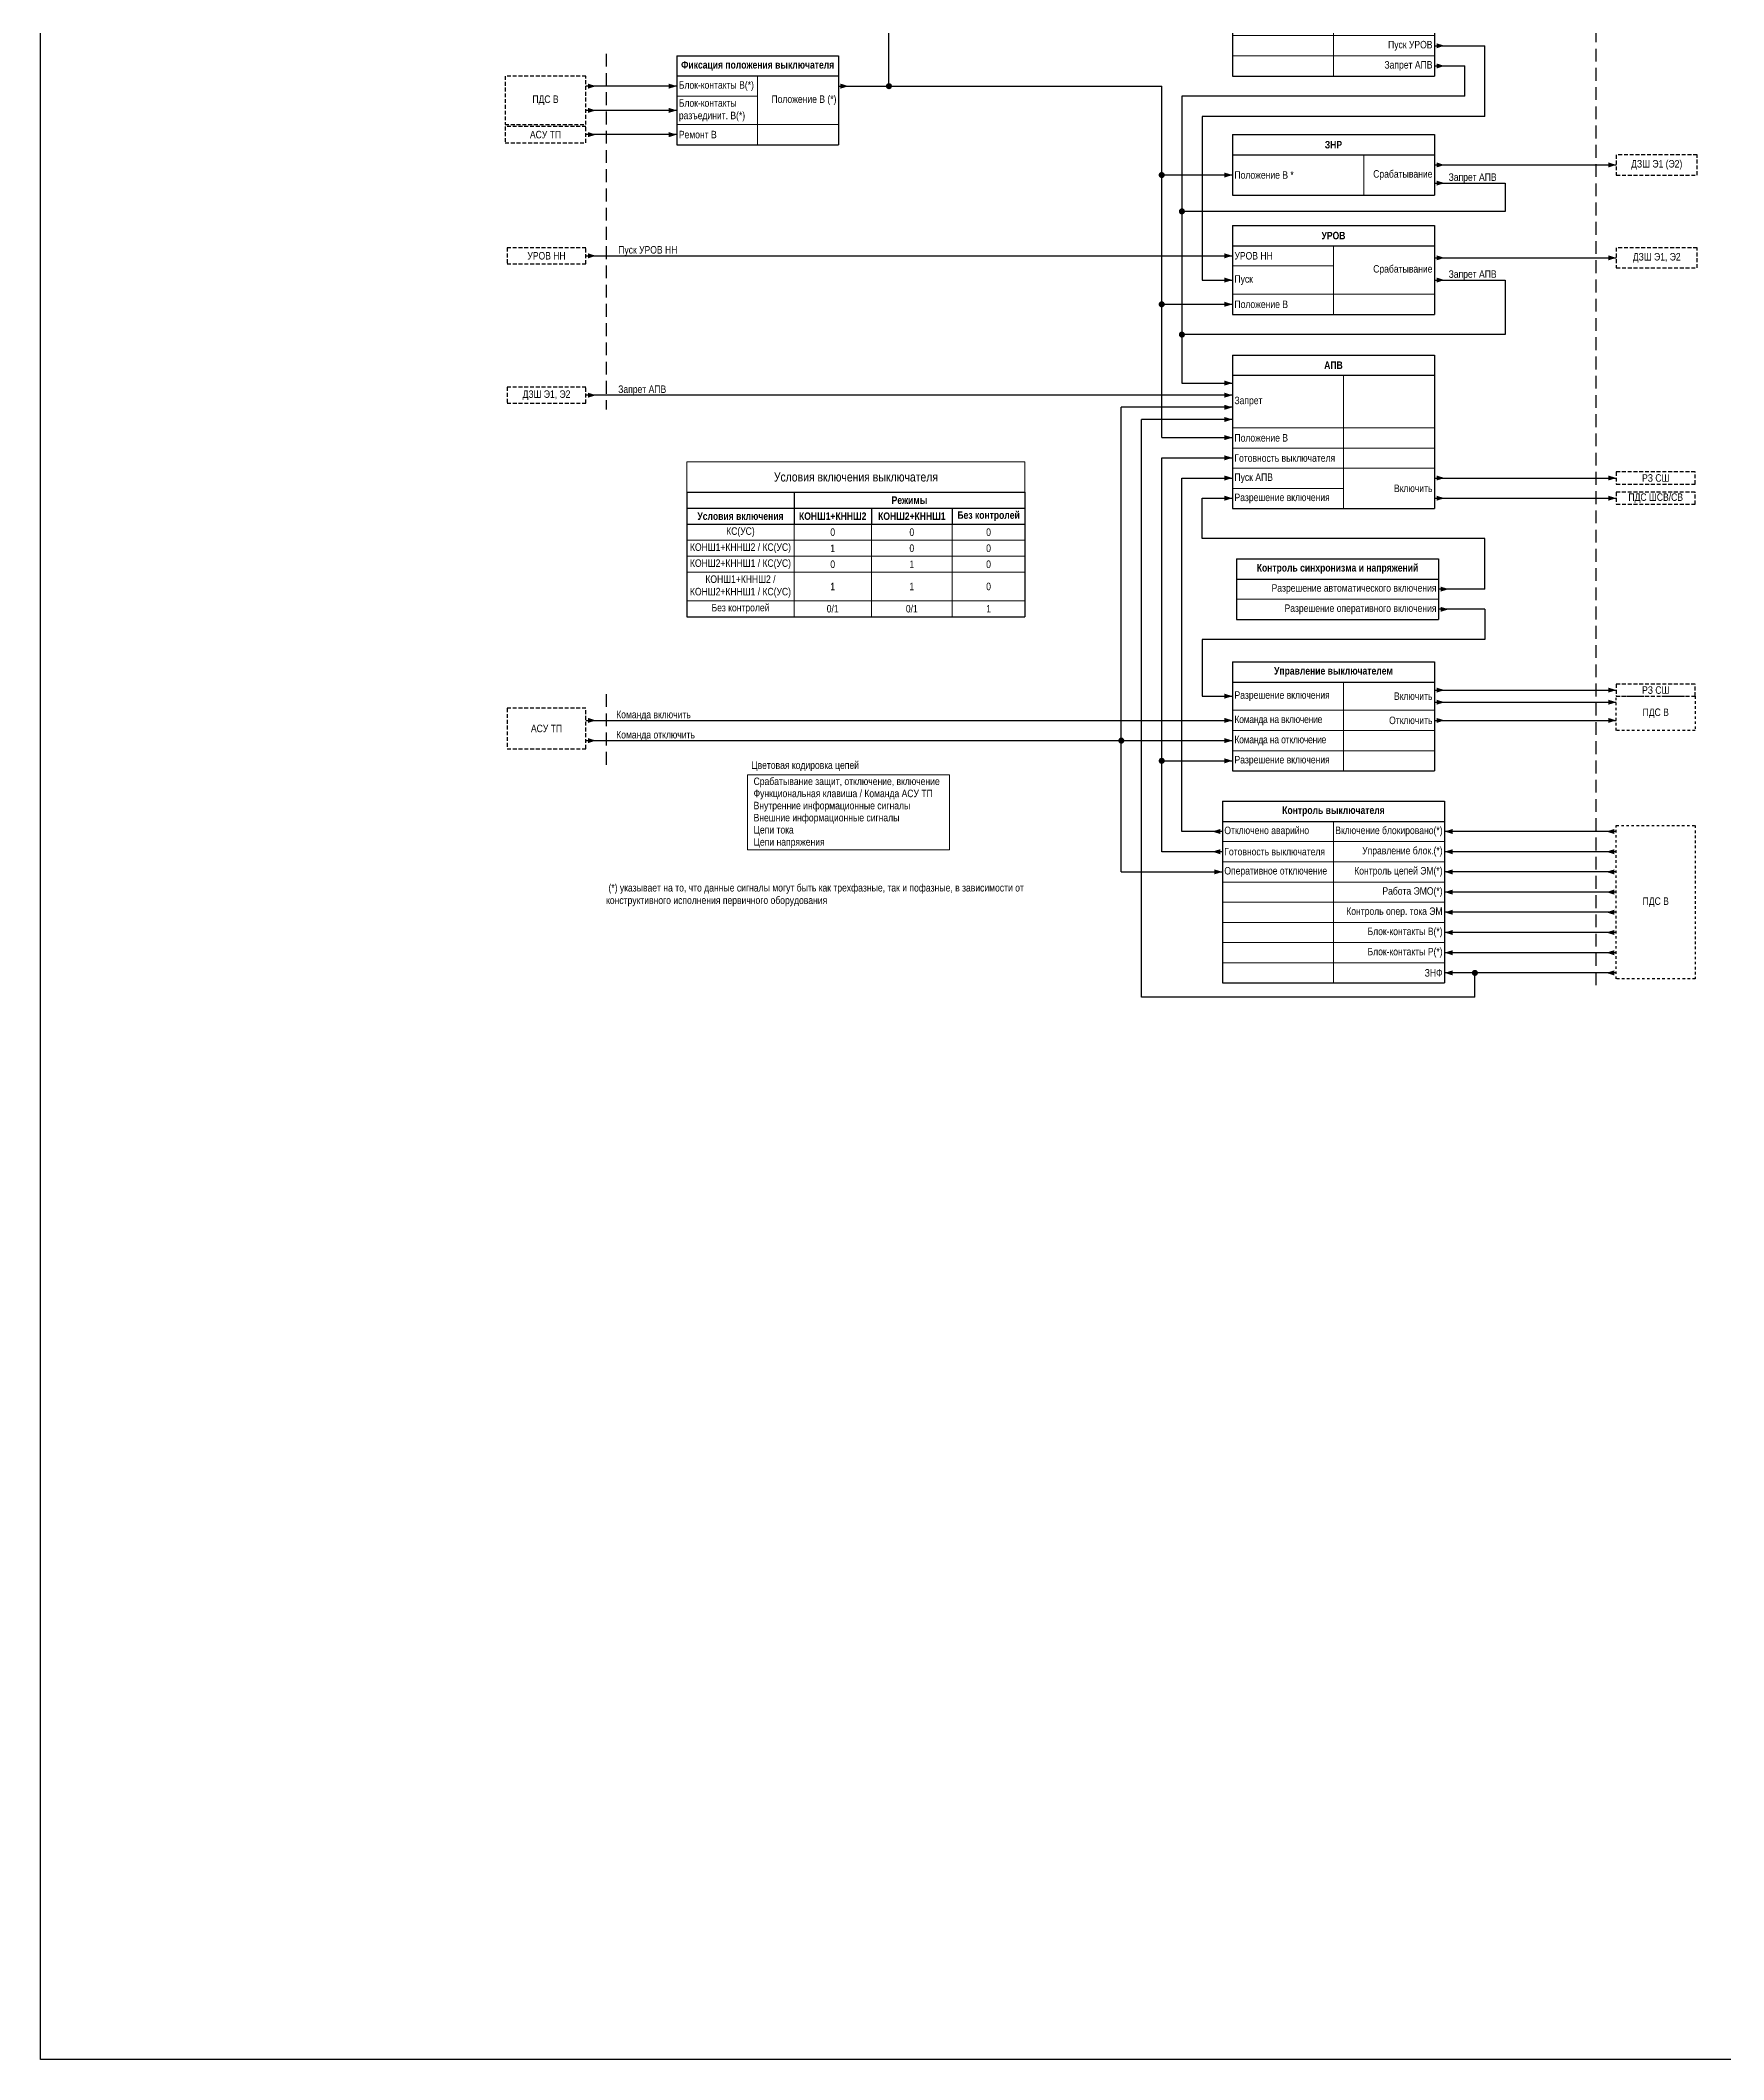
# Model space of a CAD drawing. Header units: millimetres. Extents: x 559 to 4268, y -3459 to 3336.
# Drawn here: x 2900 to 3733, y -3113 to -2113 of the extents above; entities that cross this region are included whole.
import ezdxf
from ezdxf.enums import TextEntityAlignment as Align

# ---------------------------------------------------------------- set-up
doc = ezdxf.new("R2010")
doc.units = ezdxf.units.MM
doc.linetypes.add('JIS_02_1.2', pattern=[2.5, 1.25, -1.25])
doc.linetypes.add('штриховая2', pattern=[9.525, 6.35, -3.175])
for name, color, linetype, lineweight in [('Основная', 7, 'Continuous', 30), ('Отключение_включение', 1, 'Continuous', 30), ('Тонкая', 7, 'Continuous', 18), ('Цепи внешние', 84, 'Continuous', 30), ('Цепи внутренние', 5, 'Continuous', 30), ('Цепи ТН', 200, 'Continuous', 30), ('Цепи ТТ', 23, 'Continuous', 30), ('Цепь - ФК и АСУ', 132, 'Continuous', 30)]:
    doc.layers.add(name, color=color, linetype=linetype, lineweight=lineweight)
doc.styles.add('Narrow', font='ARIALN.TTF')
doc.styles.add('Табл дан', font='ARIALN.TTF')
doc.styles.add('Табл загол', font='ARIALNB.TTF')
doc.styles.add('Табл назв', font='ARIALN.TTF')

# ---------------------------------------------------------------- blocks, each defined once
blk = doc.blocks.new('*T154')
at = {"layer": 'Основная', "color": 0, "linetype": 'ByBlock', "lineweight": -2, "transparency": 16777216}
for p, q in [((0, 0), (100, 0)), ((0, 0), (0, -10)), ((100, 0), (100, -10))]:
    blk.add_line(p, q, dxfattribs=at)
at = {"layer": 'Основная', "color": 0, "linetype": 'ByBlock', "lineweight": 30, "transparency": 16777216}
for p, q in [((0, -10), (100, -10)), ((0, -10), (0, -54)), ((100, -10), (100, -54)), ((0, -54), (100, -54))]:
    blk.add_line(p, q, dxfattribs=at)
at = {"layer": 'Основная', "color": 0, "linetype": 'ByBlock', "lineweight": 18, "transparency": 16777216}
for p, q in [((55, -10), (55, -54)), ((0, -24), (100, -24)), ((0, -34), (100, -34)), ((0, -44), (100, -44))]:
    blk.add_line(p, q, dxfattribs=at)
at = {"layer": 'Основная', "color": 0, "transparency": 16777216, "char_height": 3.7}
for s, insert, width, attachment_point, style in [('Управление выключателем', (50, -5), 97, 5, 'Табл загол'), ('Разрешение включения  ', (1, -17), 53, 4, 'Табл дан'), ('Включить', (99, -17), 43, 6, 'Табл дан'), ('{\\T0.95;Команда на включение}', (1, -29), 53, 4, 'Табл дан'), ('Отключить', (99, -29), 43, 6, 'Табл дан'), ('{\\T0.95;Команда на отключение}', (1, -39), 53, 4, 'Табл дан'), ('Разрешение включения', (1, -49), 53, 4, 'Табл дан')]:
    blk.add_mtext(s, dxfattribs=dict(at, insert=insert, width=width, attachment_point=attachment_point, style=style))
blk = doc.blocks.new('*T155')
at = {"layer": 'Основная', "color": 0, "linetype": 'ByBlock', "lineweight": -2, "transparency": 16777216}
for p, q in [((0, 0), (100, 0)), ((0, 0), (0, -10)), ((100, 0), (100, -10))]:
    blk.add_line(p, q, dxfattribs=at)
at = {"layer": 'Основная', "color": 0, "linetype": 'ByBlock', "lineweight": 30, "transparency": 16777216}
for p, q in [((0, -10), (100, -10)), ((0, -10), (0, -76)), ((100, -10), (100, -76)), ((0, -76), (100, -76))]:
    blk.add_line(p, q, dxfattribs=at)
at = {"layer": 'Основная', "color": 0, "linetype": 'ByBlock', "lineweight": 18, "transparency": 16777216}
for p, q in [((55, -10), (55, -76)), ((0, -36), (100, -36)), ((0, -46), (100, -46)), ((0, -56), (100, -56)), ((0, -66), (55, -66))]:
    blk.add_line(p, q, dxfattribs=at)
at = {"layer": 'Основная', "color": 0, "transparency": 16777216, "char_height": 3.7}
for s, insert, width, attachment_point, style in [('{\\C256;АПВ}', (50, -5), 97, 5, 'Табл загол'), ('Запрет', (1, -23), 53, 4, 'Табл дан'), ('Положение В', (1, -41), 53, 4, 'Табл дан'), ('Готовность выключателя', (1, -51), 53, 4, 'Табл дан'), ('Пуск АПВ', (1, -61), 53, 4, 'Табл дан'), ('Разрешение включения  ', (1, -71), 53, 4, 'Табл дан'), ('Включить', (99, -66), 43, 6, 'Табл дан')]:
    blk.add_mtext(s, dxfattribs=dict(at, insert=insert, width=width, attachment_point=attachment_point, style=style))
blk = doc.blocks.new('*T156')
at = {"layer": 'Основная', "color": 0, "linetype": 'ByBlock', "lineweight": -2, "transparency": 16777216}
for p, q in [((0, 0), (100, 0)), ((0, 0), (0, -10)), ((100, 0), (100, -10))]:
    blk.add_line(p, q, dxfattribs=at)
at = {"layer": 'Основная', "color": 0, "linetype": 'ByBlock', "lineweight": 30, "transparency": 16777216}
for p, q in [((0, -10), (100, -10)), ((0, -10), (0, -44)), ((100, -10), (100, -44)), ((0, -44), (100, -44))]:
    blk.add_line(p, q, dxfattribs=at)
at = {"layer": 'Основная', "color": 0, "linetype": 'ByBlock', "lineweight": 18, "transparency": 16777216}
for p, q in [((50, -10), (50, -44)), ((0, -20), (50, -20)), ((0, -34), (100, -34))]:
    blk.add_line(p, q, dxfattribs=at)
at = {"layer": 'Основная', "color": 0, "transparency": 16777216, "char_height": 3.7}
for s, insert, width, attachment_point, style in [('{\\C256;УРОВ}', (50, -5), 97, 5, 'Табл загол'), ('УРОВ НН', (1, -15), 48, 4, 'Табл дан'), ('Срабатывание', (99, -22), 48, 6, 'Табл дан'), ('{\\C256;Пуск}', (1, -27), 48, 4, 'Табл дан'), ('Положение В', (1, -39), 48, 4, 'Табл дан')]:
    blk.add_mtext(s, dxfattribs=dict(at, insert=insert, width=width, attachment_point=attachment_point, style=style))
blk = doc.blocks.new('Point')
at = {"layer": 'Основная', "color": 0, "const_width": 1.5}
blk.add_lwpolyline([(-0.75, 0, 1), (0.75, 0, 1)], format="xyb", close=True, dxfattribs=at)
blk = doc.blocks.new('*T157')
at = {"layer": 'Defpoints', "color": 8, "linetype": 'ByBlock', "lineweight": 0, "transparency": 16777216}
for p, q in [((0, 0), (167.3, 0)), ((0, 0), (0, -15)), ((167.3, 0), (167.3, -15))]:
    blk.add_line(p, q, dxfattribs=at)
at = {"layer": 'Основная', "color": 0, "linetype": 'ByBlock', "lineweight": -2, "transparency": 16777216}
for p, q in [((0, -15), (167.3, -15)), ((0, -15), (0, -30.87)), ((53, -15), (53, -30.87)), ((167.3, -15), (167.3, -30.87)), ((0, -22.93), (167.3, -22.93)), ((91.3, -22.93), (91.3, -30.87)), ((131.3, -22.93), (131.3, -30.87))]:
    blk.add_line(p, q, dxfattribs=at)
at = {"layer": 'Основная', "color": 0, "linetype": 'ByBlock', "lineweight": 30, "transparency": 16777216}
for p, q in [((0, -30.87), (167.3, -30.87)), ((0, -30.87), (0, -76.69)), ((167.3, -30.87), (167.3, -76.69)), ((0, -76.69), (167.3, -76.69))]:
    blk.add_line(p, q, dxfattribs=at)
at = {"layer": 'Основная', "color": 0, "linetype": 'ByBlock', "lineweight": 18, "transparency": 16777216}
for p, q in [((0, -38.8), (167.3, -38.8)), ((53, -30.87), (53, -76.69)), ((91.3, -30.87), (91.3, -76.69)), ((131.3, -30.87), (131.3, -76.69)), ((0, -46.73), (167.3, -46.73)), ((0, -54.67), (167.3, -54.67)), ((0, -68.75), (167.3, -68.75))]:
    blk.add_line(p, q, dxfattribs=at)
at = {"layer": 'Основная', "color": 0, "transparency": 16777216, "attachment_point": 5}
for s, insert, char_height, width, style in [('Условия включения выключателя', (83.65, -7.5), 4.5, 164.3, 'Табл назв'), ('Режимы', (110.15, -18.97), 3.7, 111.3, 'Табл загол'), ('Условия включения', (26.5, -26.9), 3.7, 50, 'Табл загол'), ('КОНШ1+КННШ2', (72.15, -26.9), 3.7, 35.3, 'Табл загол'), ('КОНШ2+КННШ1', (111.3, -26.9), 3.7, 37, 'Табл загол'), ('{\\C256;Без контролей}', (149.3, -26.9), 3.7, 33, 'Табл загол'), ('КС(УС)', (26.5, -34.83), 3.7, 51, 'Табл дан'), ('0', (72.15, -34.83), 3.7, 36.3, 'Табл дан'), ('0', (111.3, -34.83), 3.7, 38, 'Табл дан'), ('0', (149.3, -34.83), 3.7, 34, 'Табл дан'), ('КОНШ1+КННШ2 / КС(УС)', (26.5, -42.77), 3.7, 51, 'Табл дан'), ('КОНШ2+КННШ1 / КС(УС)', (26.5, -50.7), 3.7, 51, 'Табл дан'), ('0', (72.15, -50.7), 3.7, 36.3, 'Табл дан'), ('1', (72.15, -42.77), 3.7, 36.3, 'Табл дан'), ('0', (111.3, -42.77), 3.7, 38, 'Табл дан'), ('1', (111.3, -50.7), 3.7, 38, 'Табл дан'), ('0', (149.3, -42.77), 3.7, 34, 'Табл дан'), ('0', (149.3, -50.7), 3.7, 34, 'Табл дан'), ('КОНШ1+КННШ2 / КОНШ2+КННШ1 / КС(УС)', (26.5, -61.71), 3.7, 51, 'Табл дан'), ('1', (72.15, -61.71), 3.7, 36.3, 'Табл дан'), ('1', (111.3, -61.71), 3.7, 38, 'Табл дан'), ('0', (149.3, -61.71), 3.7, 34, 'Табл дан'), ('Без контролей', (26.5, -72.72), 3.7, 51, 'Табл дан'), ('\\A1;{\\H1x;0/1}', (72.15, -72.72), 3.7, 36.3, 'Табл дан'), ('\\A1;{\\H1x;0/1}', (111.3, -72.72), 3.7, 38, 'Табл дан'), ('1', (149.3, -72.72), 3.7, 34, 'Табл дан')]:
    blk.add_mtext(s, dxfattribs=dict(at, insert=insert, char_height=char_height, width=width, style=style))
blk = doc.blocks.new('*T158')
at = {"layer": 'Основная', "color": 0, "linetype": 'ByBlock', "lineweight": -2, "transparency": 16777216}
for p, q in [((0, 0), (100, 0)), ((0, 0), (0, -10)), ((100, 0), (100, -10))]:
    blk.add_line(p, q, dxfattribs=at)
at = {"layer": 'Основная', "color": 0, "linetype": 'ByBlock', "lineweight": 30, "transparency": 16777216}
for p, q in [((0, -10), (100, -10)), ((0, -10), (0, -40)), ((100, -10), (100, -40)), ((0, -40), (100, -40))]:
    blk.add_line(p, q, dxfattribs=at)
at = {"layer": 'Основная', "color": 0, "linetype": 'ByBlock', "lineweight": 18, "transparency": 16777216}
for p, q in [((50, -10), (50, -40)), ((0, -20), (100, -20)), ((0, -30), (100, -30))]:
    blk.add_line(p, q, dxfattribs=at)
at = {"layer": 'Основная', "color": 0, "transparency": 16777216, "char_height": 3.7}
for s, insert, width, attachment_point, style in [('{\\C256;Логика отключения}', (50, -5), 97, 5, 'Табл загол'), ('Пуск', (1, -15), 48, 4, 'Табл дан'), ('Отключение', (99, -15), 48, 6, 'Табл дан'), ('Пуск УРОВ', (99, -25), 48, 6, 'Табл дан'), ('Запрет АПВ', (99, -35), 48, 6, 'Табл дан')]:
    blk.add_mtext(s, dxfattribs=dict(at, insert=insert, width=width, attachment_point=attachment_point, style=style))
blk = doc.blocks.new('*T159')
at = {"layer": 'Основная', "color": 0, "linetype": 'ByBlock', "lineweight": -2, "transparency": 16777216}
for p, q in [((0, 0), (100, 0)), ((0, 0), (0, -10)), ((100, 0), (100, -10))]:
    blk.add_line(p, q, dxfattribs=at)
at = {"layer": 'Основная', "color": 0, "linetype": 'ByBlock', "lineweight": 30, "transparency": 16777216}
for p, q in [((0, -10), (100, -10)), ((0, -10), (0, -30)), ((100, -10), (100, -30)), ((0, -30), (100, -30))]:
    blk.add_line(p, q, dxfattribs=at)
at = {"layer": 'Основная', "color": 0, "linetype": 'ByBlock', "lineweight": 18, "transparency": 16777216}
blk.add_line((65, -10), (65, -30), dxfattribs=at)
at = {"layer": 'Основная', "color": 0, "transparency": 16777216, "char_height": 3.7}
for s, insert, width, attachment_point, style in [('{\\C256;ЗНР}', (50, -5), 97, 5, 'Табл загол'), ('Положение В *', (1, -20), 63, 4, 'Табл дан'), ('Срабатывание', (99, -20), 33, 6, 'Табл дан')]:
    blk.add_mtext(s, dxfattribs=dict(at, insert=insert, width=width, attachment_point=attachment_point, style=style))
blk = doc.blocks.new('*T160')
at = {"layer": 'Основная', "color": 0, "linetype": 'ByBlock', "lineweight": -2, "transparency": 16777216}
for p, q in [((0, 0), (110, 0)), ((0, 0), (0, -10)), ((110, 0), (110, -10))]:
    blk.add_line(p, q, dxfattribs=at)
at = {"layer": 'Основная', "color": 0, "linetype": 'ByBlock', "lineweight": 30, "transparency": 16777216}
for p, q in [((0, -10), (110, -10)), ((0, -10), (0, -90)), ((110, -10), (110, -90)), ((0, -90), (110, -90))]:
    blk.add_line(p, q, dxfattribs=at)
at = {"layer": 'Основная', "color": 0, "linetype": 'ByBlock', "lineweight": 18, "transparency": 16777216}
for p, q in [((55, -10), (55, -90)), ((0, -20), (110, -20)), ((0, -30), (110, -30)), ((0, -40), (110, -40)), ((0, -50), (110, -50)), ((0, -60), (110, -60)), ((0, -70), (110, -70)), ((0, -80), (110, -80))]:
    blk.add_line(p, q, dxfattribs=at)
at = {"layer": 'Основная', "color": 0, "transparency": 16777216, "char_height": 3.7}
for s, insert, width, attachment_point, style in [('Контроль выключателя', (55, -5), 107, 5, 'Табл загол'), ('Отключено аварийно', (1, -15), 53, 4, 'Табл дан'), ('Включение блокировано(*)', (109, -15), 53, 6, 'Табл дан'), ('Готовность выключателя', (1, -25), 53, 4, 'Табл дан'), ('Управление блок.(*)', (109, -25), 53, 6, 'Табл дан'), ('Оперативное отключение', (1, -35), 53, 4, 'Табл дан'), ('Контроль цепей ЭМ(*)', (109, -35), 53, 6, 'Табл дан'), ('Работа ЭМО(*) ', (109, -45), 53, 6, 'Табл дан'), ('Контроль опер. тока ЭМ', (109, -55), 53, 6, 'Табл дан'), ('Блок-контакты В(*)', (109, -65), 53, 6, 'Табл дан'), ('Блок-контакты Р(*)', (109, -75), 53, 6, 'Табл дан'), ('ЗНФ', (109, -85), 53, 6, 'Табл дан')]:
    blk.add_mtext(s, dxfattribs=dict(at, insert=insert, width=width, attachment_point=attachment_point, style=style))
blk = doc.blocks.new('*T161')
at = {"layer": 'Основная', "color": 0, "linetype": 'ByBlock', "lineweight": -2, "transparency": 16777216}
for p, q in [((0, 0), (80, 0)), ((0, 0), (0, -10)), ((80, 0), (80, -10))]:
    blk.add_line(p, q, dxfattribs=at)
at = {"layer": 'Основная', "color": 0, "linetype": 'ByBlock', "lineweight": 30, "transparency": 16777216}
for p, q in [((0, -10), (80, -10)), ((0, -10), (0, -44.02)), ((80, -10), (80, -44.02)), ((0, -44.02), (80, -44.02))]:
    blk.add_line(p, q, dxfattribs=at)
at = {"layer": 'Основная', "color": 0, "linetype": 'ByBlock', "lineweight": 18, "transparency": 16777216}
for p, q in [((40, -10), (40, -44.02)), ((0, -20), (40, -20)), ((0, -34.02), (80, -34.02))]:
    blk.add_line(p, q, dxfattribs=at)
at = {"layer": 'Основная', "color": 0, "transparency": 16777216, "char_height": 3.7}
for s, insert, width, attachment_point, style in [('Фиксация положения выключателя', (40, -5), 77, 5, 'Табл загол'), ('Блок-контакты В(*)', (1, -15), 38, 4, 'Табл дан'), ('\\A1;Положение В (*)', (79, -22.01), 38, 6, 'Табл дан'), ('Блок-контакты разъединит. В(*)', (1, -27.01), 38, 4, 'Табл дан'), ('Ремонт В', (1, -39.02), 38, 4, 'Табл дан')]:
    blk.add_mtext(s, dxfattribs=dict(at, insert=insert, width=width, attachment_point=attachment_point, style=style))
blk = doc.blocks.new('*T147')
at = {"layer": 'Основная', "color": 0, "linetype": 'ByBlock', "lineweight": -2, "transparency": 16777216}
for p, q in [((0, 0), (100, 0)), ((0, 0), (0, -10)), ((100, 0), (100, -10))]:
    blk.add_line(p, q, dxfattribs=at)
at = {"layer": 'Основная', "color": 0, "linetype": 'ByBlock', "lineweight": 30, "transparency": 16777216}
for p, q in [((0, -10), (100, -10)), ((0, -10), (0, -30)), ((100, -10), (100, -30)), ((0, -30), (100, -30))]:
    blk.add_line(p, q, dxfattribs=at)
at = {"layer": 'Основная', "color": 0, "linetype": 'ByBlock', "lineweight": 18, "transparency": 16777216}
blk.add_line((0, -20), (100, -20), dxfattribs=at)
at = {"layer": 'Основная', "color": 0, "transparency": 16777216, "char_height": 3.7}
for s, insert, width, attachment_point, style in [('{\\C256;Контроль синхронизма и напряжений}', (50, -5), 97, 5, 'Табл загол'), ('Разрешение автоматического включения', (99, -15), 98, 6, 'Табл дан'), ('Разрешение оперативного включения', (99, -25), 98, 6, 'Табл дан')]:
    blk.add_mtext(s, dxfattribs=dict(at, insert=insert, width=width, attachment_point=attachment_point, style=style))

msp = doc.modelspace()

# ---------------------------------------------------------------- linework, layer by layer
at = {"layer": 'Основная', "color": 1}
msp.add_lwpolyline([(2900, -1514), (4210, -1514), (4210, -3113), (2900, -3113)], close=True, dxfattribs=at)
at = {"layer": 'Отключение_включение', "ltscale": 0.3}
for points in [[(3595, -2175, 0, 2.5, 0), (3591, -2175, 0, 0, 0)], [(3680, -2175, 0, 2.5, 0), (3676, -2175, 0, 0, 0)], [(3595, -2221, 0, 2.5, 0), (3591, -2221, 0, 0, 0)], [(3680, -2221, 0, 2.5, 0), (3676, -2221, 0, 0, 0)], [(3490, -2295, 0, 2.5, 0), (3486, -2295, 0, 0, 0)], [(3595, -2340, 0, 2.5, 0), (3591, -2340, 0, 0, 0)], [(3680, -2340, 0, 2.5, 0), (3676, -2340, 0, 0, 0)], [(3175, -2450, 0, 2.5, 0), (3171, -2450, 0, 0, 0)], [(3490, -2450, 0, 2.5, 0), (3486, -2450, 0, 0, 0)], [(3595, -2441, 0, 2.5, 0), (3591, -2441, 0, 0, 0)], [(3595, -2450, 0, 2.5, 0), (3591, -2450, 0, 0, 0)], [(3680, -2441, 0, 2.5, 0), (3676, -2441, 0, 0, 0)], [(3680, -2450, 0, 2.5, 0), (3676, -2450, 0, 0, 0)], [(3175, -2460, 0, 2.5, 0), (3171, -2460, 0, 0, 0)], [(3490, -2460, 0, 2.5, 0), (3486, -2460, 0, 0, 0)], [(3485, -2525, 0, 2.5, 0), (3481, -2525, 0, 0, 0)]]:
    msp.add_lwpolyline(points, format="xyseb", dxfattribs=at)
for points in [[(3590, -2175), (3680, -2175)], [(3590, -2221), (3680, -2221)], [(3435, -2525), (3435, -2295)], [(3490, -2295), (3435, -2295)], [(3590, -2340), (3680, -2340)], [(3590, -2441), (3680, -2441)], [(3170, -2450), (3490, -2450)], [(3590, -2450), (3680, -2450)], [(3170, -2460), (3490, -2460)]]:
    msp.add_lwpolyline(points, dxfattribs=at)
at = {"layer": 'Отключение_включение'}
msp.add_lwpolyline([(3435, -2525), (3485, -2525)], dxfattribs=at)
at = {"layer": 'Тонкая', "ltscale": 0.3}
msp.add_lwpolyline([(3250, -2477), (3350, -2477), (3350, -2514), (3250, -2514)], close=True, dxfattribs=at)
at = {"layer": 'Цепи внешние', "linetype": 'штриховая2', "ltscale": 0.3}
for points in [[(3170, -2131), (3130, -2131), (3130, -2155), (3170, -2155)], [(3170, -2156), (3130, -2156), (3130, -2164), (3170, -2164)], [(3720, -2170), (3680, -2170), (3680, -2180), (3720, -2180)], [(3170, -2216), (3131, -2216), (3131, -2224), (3170, -2224)], [(3720, -2216), (3680, -2216), (3680, -2226), (3720, -2226)], [(3170, -2285), (3131, -2285), (3131, -2293), (3170, -2293)], [(3719, -2327), (3680, -2327), (3680, -2333), (3719, -2333)], [(3719, -2337), (3680, -2337), (3680, -2343), (3719, -2343)], [(3719, -2432), (3680, -2432), (3680, -2438), (3719, -2438)], [(3170, -2444), (3131, -2444), (3131, -2464), (3170, -2464)]]:
    msp.add_lwpolyline(points, close=True, dxfattribs=at)
at = {"layer": 'Цепи внешние', "ltscale": 0.3}
for points in [[(3175, -2136, 0, 2.5, 0), (3171, -2136, 0, 0, 0)], [(3215, -2136, 0, 2.5, 0), (3211, -2136, 0, 0, 0)], [(3175, -2148, 0, 2.5, 0), (3171, -2148, 0, 0, 0)], [(3215, -2148, 0, 2.5, 0), (3211, -2148, 0, 0, 0)], [(3175, -2160, 0, 2.5, 0), (3171, -2160, 0, 0, 0)], [(3215, -2160, 0, 2.5, 0), (3211, -2160, 0, 0, 0)], [(3175, -2220, 0, 2.5, 0), (3171, -2220, 0, 0, 0)], [(3490, -2220, 0, 2.5, 0), (3486, -2220, 0, 0, 0)], [(3175, -2289, 0, 2.5, 0), (3171, -2289, 0, 0, 0)], [(3490, -2289, 0, 2.5, 0), (3486, -2289, 0, 0, 0)], [(3490, -2301, 0, 2.5, 0), (3486, -2301, 0, 0, 0)], [(3595, -2330, 0, 2.5, 0), (3591, -2330, 0, 0, 0)], [(3680, -2330, 0, 2.5, 0), (3676, -2330, 0, 0, 0)], [(3595, -2435, 0, 2.5, 0), (3591, -2435, 0, 0, 0)], [(3680, -2435, 0, 2.5, 0), (3676, -2435, 0, 0, 0)], [(3595, -2505, 0, 2.5, 0), (3599, -2505, 0, 0, 0)], [(3675, -2505, 0, 2.5, 0), (3679, -2505, 0, 0, 0)], [(3595, -2515, 0, 2.5, 0), (3599, -2515, 0, 0, 0)], [(3675, -2515, 0, 2.5, 0), (3679, -2515, 0, 0, 0)], [(3595, -2525, 0, 2.5, 0), (3599, -2525, 0, 0, 0)], [(3675, -2525, 0, 2.5, 0), (3679, -2525, 0, 0, 0)], [(3595, -2535, 0, 2.5, 0), (3599, -2535, 0, 0, 0)], [(3675, -2535, 0, 2.5, 0), (3679, -2535, 0, 0, 0)], [(3595, -2545, 0, 2.5, 0), (3599, -2545, 0, 0, 0)], [(3675, -2545, 0, 2.5, 0), (3679, -2545, 0, 0, 0)], [(3595, -2555, 0, 2.5, 0), (3599, -2555, 0, 0, 0)], [(3675, -2555, 0, 2.5, 0), (3679, -2555, 0, 0, 0)], [(3595, -2565, 0, 2.5, 0), (3599, -2565, 0, 0, 0)], [(3675, -2565, 0, 2.5, 0), (3679, -2565, 0, 0, 0)], [(3595, -2575, 0, 2.5, 0), (3599, -2575, 0, 0, 0)], [(3675, -2575, 0, 2.5, 0), (3679, -2575, 0, 0, 0)]]:
    msp.add_lwpolyline(points, format="xyseb", dxfattribs=at)
at = {"layer": 'Цепи внешние'}
for points in [[(3215, -2136), (3170, -2136)], [(3215, -2148), (3170, -2148)], [(3215, -2160), (3170, -2160)], [(3170, -2220), (3490, -2220)], [(3445, -2587), (3445, -2301)], [(3680, -2575), (3595, -2575)], [(3610, -2587), (3610, -2575)], [(3610, -2587), (3445, -2587)]]:
    msp.add_lwpolyline(points, dxfattribs=at)
at = {"layer": 'Цепи внешние', "ltscale": 0.3}
for points in [[(3490, -2289), (3170, -2289)], [(3490, -2301), (3445, -2301)], [(3590, -2330), (3680, -2330)], [(3590, -2435), (3680, -2435)], [(3680, -2505), (3595, -2505)], [(3680, -2515), (3595, -2515)], [(3680, -2525), (3680, -2525), (3680, -2525), (3595, -2525)], [(3680, -2535), (3680, -2535), (3680, -2535), (3595, -2535)], [(3680, -2545), (3680, -2545), (3680, -2545), (3595, -2545)], [(3680, -2555), (3680, -2555), (3680, -2555), (3595, -2555)], [(3680, -2565), (3680, -2565), (3680, -2565), (3595, -2565)]]:
    msp.add_lwpolyline(points, dxfattribs=at)
at = {"layer": 'Цепи внешние', "linetype": 'JIS_02_1.2'}
for points in [[(3680, -2438), (3719, -2438), (3719, -2455), (3680, -2455)], [(3680, -2502), (3719, -2502), (3719, -2578), (3680, -2578)]]:
    msp.add_lwpolyline(points, close=True, dxfattribs=at)
at = {"layer": 'Цепи внутренние'}
for p, q in [((3615, -2385), (3592, -2385)), ((3615, -2395), (3592, -2395))]:
    msp.add_line(p, q, dxfattribs=at)
at = {"layer": 'Цепи внутренние', "ltscale": 0.3}
for points in [[(3320, -2136), (3320, -1932)], [(3590, -2116), (3615, -2116)], [(3590, -2126), (3605, -2126)], [(3490, -2180), (3455, -2180)], [(3590, -2184), (3625, -2184)], [(3590, -2232), (3625, -2232)], [(3455, -2515), (3455, -2320)], [(3465, -2505), (3465, -2330)], [(3455, -2470), (3490, -2470)], [(3485, -2505), (3465, -2505)], [(3485, -2515), (3455, -2515)]]:
    msp.add_lwpolyline(points, dxfattribs=at)
at = {"layer": 'Цепи внутренние', "linetype": 'штриховая2'}
for points in [[(3670, -2581), (3670, -2093)], [(3180, -2120), (3180, -2296)], [(3180, -2437), (3180, -2472)]]:
    msp.add_lwpolyline(points, dxfattribs=at)
at = {"layer": 'Цепи внутренние', "ltscale": 0.3}
for points in [[(3595, -2116, 0, 2.5, 0), (3591, -2116, 0, 0, 0)], [(3595, -2126, 0, 2.5, 0), (3591, -2126, 0, 0, 0)], [(3300, -2136, 0, 2.5, 0), (3296, -2136, 0, 0, 0)], [(3490, -2180, 0, 2.5, 0), (3486, -2180, 0, 0, 0)], [(3595, -2184, 0, 2.5, 0), (3591, -2184, 0, 0, 0)], [(3490, -2232, 0, 2.5, 0), (3486, -2232, 0, 0, 0)], [(3595, -2232, 0, 2.5, 0), (3591, -2232, 0, 0, 0)], [(3490, -2244, 0, 2.5, 0), (3486, -2244, 0, 0, 0)], [(3490, -2283, 0, 2.5, 0), (3486, -2283, 0, 0, 0)], [(3490, -2310, 0, 2.5, 0), (3486, -2310, 0, 0, 0)], [(3490, -2320, 0, 2.5, 0), (3486, -2320, 0, 0, 0)], [(3490, -2330, 0, 2.5, 0), (3486, -2330, 0, 0, 0)], [(3490, -2340, 0, 2.5, 0), (3486, -2340, 0, 0, 0)], [(3597, -2385, 0, 2.5, 0), (3593, -2385, 0, 0, 0)], [(3597, -2395, 0, 2.5, 0), (3593, -2395, 0, 0, 0)], [(3490, -2438, 0, 2.5, 0), (3486, -2438, 0, 0, 0)], [(3490, -2470, 0, 2.5, 0), (3486, -2470, 0, 0, 0)], [(3480, -2505, 0, 2.5, 0), (3484, -2505, 0, 0, 0)], [(3480, -2515, 0, 2.5, 0), (3484, -2515, 0, 0, 0)]]:
    msp.add_lwpolyline(points, format="xyseb", dxfattribs=at)
at = {"layer": 'Цепи внутренние'}
for points in [[(3615, -2151), (3615, -2116)], [(3605, -2141), (3605, -2126)], [(3295, -2136), (3455, -2136)], [(3455, -2310), (3455, -2136)], [(3605, -2141), (3465, -2141)], [(3465, -2141), (3465, -2259)], [(3615, -2151), (3475, -2151)], [(3475, -2151), (3475, -2232)], [(3625, -2184), (3625, -2198)], [(3625, -2198), (3465, -2198)], [(3475, -2232), (3490, -2232)], [(3625, -2232), (3625, -2259)], [(3455, -2244), (3490, -2244)], [(3465, -2259), (3465, -2283)], [(3625, -2259), (3465, -2259)], [(3465, -2283), (3490, -2283)], [(3455, -2310), (3490, -2310)], [(3455, -2320), (3490, -2320)], [(3465, -2330), (3490, -2330)], [(3475, -2360), (3475, -2340)], [(3475, -2340), (3490, -2340)], [(3615, -2360), (3475, -2360)], [(3615, -2385), (3615, -2360)], [(3615, -2395), (3615, -2410)], [(3615, -2410), (3475, -2410)], [(3475, -2410), (3475, -2438)], [(3475, -2438), (3490, -2438)]]:
    msp.add_lwpolyline(points, dxfattribs=at)

# ---------------------------------------------------------------- block references
for name, p in [('*T158', (3490, -2091)), ('*T161', (3215, -2120.97)), ('*T159', (3490, -2160)), ('*T156', (3490, -2205)), ('*T155', (3490, -2269.14)), ('*T157', (3220, -2322)), ('*T147', (3491.99, -2370)), ('*T154', (3490, -2421)), ('*T160', (3485, -2490))]:
    msp.add_blockref(name, p)
at = {"layer": 'Отключение_включение'}
msp.add_blockref('Point', (3435, -2460), dxfattribs=at)
at = {"layer": 'Цепи внешние'}
msp.add_blockref('Point', (3610, -2575), dxfattribs=at)
at = {"layer": 'Цепи внутренние'}
for p in [(3320, -2136), (3455, -2180), (3465, -2198), (3455, -2244), (3465, -2259), (3455, -2470)]:
    msp.add_blockref('Point', p, dxfattribs=at)

# ---------------------------------------------------------------- texts
at = {"layer": 'Основная', "style": 'Narrow'}
msp.add_text('Цветовая кодировка цепей', height=3.7, dxfattribs=at).set_placement((3278.5, -2474), align=Align.CENTER)
at = {"layer": 'Основная', "char_height": 3.7, "style": 'Narrow'}
for s, insert, width, attachment_point in [('ПДС В', (3150, -2143), 40, 5), ('АСУ ТП', (3150, -2160), 40, 5), ('Запрет АПВ', (3597, -2184), 109.4917, 7), ('ДЗШ Э1 (Э2)', (3700, -2175), 40, 5), ('УРОВ НН', (3150.5, -2220), 39, 5), ('Пуск УРОВ НН', (3186, -2220), 79, 7), ('ДЗШ Э1, Э2', (3700, -2221), 40, 5), ('Запрет АПВ', (3597, -2232), 109.4917, 7), ('ДЗШ Э1, Э2', (3150.5, -2289), 39, 5), ('Запрет АПВ', (3186, -2289), 39, 7), ('РЗ СШ', (3699.5, -2330), 39, 5), ('ПДС ШСВ/СВ', (3699.5, -2340), 39, 5), ('РЗ СШ', (3699.5, -2435), 39, 5), ('Команда включить', (3185, -2450), 62, 7), ('ПДС В', (3699.5, -2446.5), 39, 5), ('АСУ ТП', (3150.5, -2454), 39, 5), ('Команда отключить', (3185, -2460), 62, 7), (' (*) указывает на то, что данные сигналы могут быть как трехфазные, так и пофазные, в зависимости от конструктивного исполнения первичного оборудования', (3180, -2531), 209, 1), ('ПДС В', (3699.5, -2540), 39, 5)]:
    msp.add_mtext(s, dxfattribs=dict(at, insert=insert, width=width, attachment_point=attachment_point))
at = {"layer": 'Отключение_включение', "style": 'Narrow'}
msp.add_text('Срабатывание защит, отключение, включение', height=3.7, dxfattribs=at).set_placement((3253, -2482))
at = {"layer": 'Цепи внешние', "style": 'Narrow'}
msp.add_text('Внешние информационные сигналы', height=3.7, dxfattribs=at).set_placement((3253, -2500))
at = {"layer": 'Цепи внутренние', "style": 'Narrow'}
msp.add_text('Внутренние информационные сигналы', height=3.7, dxfattribs=at).set_placement((3253, -2494))
at = {"layer": 'Цепи ТН', "style": 'Narrow'}
msp.add_text('Цепи напряжения', height=3.7, dxfattribs=at).set_placement((3253, -2512))
at = {"layer": 'Цепи ТТ', "style": 'Narrow'}
msp.add_text('Цепи тока', height=3.7, dxfattribs=at).set_placement((3253, -2506))
at = {"layer": 'Цепь - ФК и АСУ', "style": 'Narrow'}
msp.add_text('Функциональная клавиша / Команда АСУ ТП', height=3.7, dxfattribs=at).set_placement((3253, -2488))

doc.saveas('drawing.dxf')
